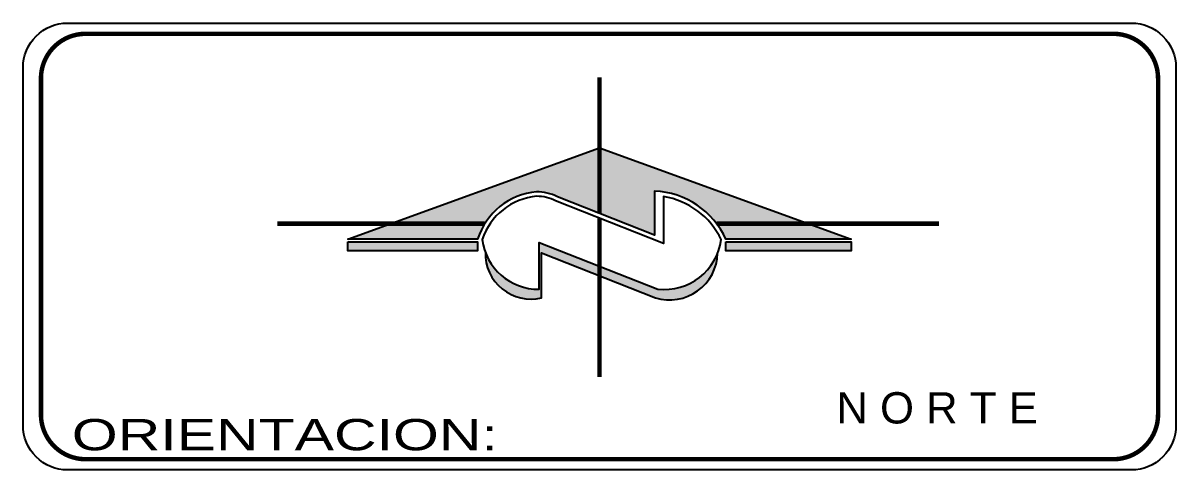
# Model space of a CAD drawing. Header units: metres. Extents: x 0 to 44, y 0 to 434.
# Drawn here: x 38.74 to 44.21, y 224.29 to 226.41 of the extents above; entities that cross this region are included whole.
import ezdxf

# ---------------------------------------------------------------- set-up
doc = ezdxf.new("R2010")
doc.units = ezdxf.units.M
doc.header["$LTSCALE"] = 0.01
doc.layers.add('Pie de plano', color=3, linetype='Continuous')
doc.styles.add('ARIAL', font='arial.ttf')

msp = doc.modelspace()

# ---------------------------------------------------------------- hatches: boundary and pattern name
at = {"layer": 'Pie de plano'}
h = msp.add_hatch(color=256, dxfattribs=at)
edge = h.paths.add_edge_path()
edge.add_line((41.4774, 225.8204), (42.6721, 225.3871))
edge.add_line((42.6721, 225.3871), (42.0779, 225.3871))
edge.add_arc((41.7218, 225.2244), 0.3914, 24.553, 87.4491)
edge.add_line((41.7393, 225.6155), (41.7393, 225.4068))
edge.add_line((41.7393, 225.4068), (41.2776, 225.5889))
edge.add_arc((41.1796, 225.3927), 0.2193, 63.4829, 90.2491)
edge.add_arc((41.2064, 225.291), 0.3222, 94.9396, 162.6123)
edge.add_arc((41.1892, 225.4201), 0.2921, 186.445, 186.4851)
edge.add_line((40.899, 225.3871), (40.2828, 225.3871))
edge.add_line((40.2828, 225.3871), (41.4774, 225.8204))
for points in [[(40.2828, 225.3744), (40.899, 225.3744), (40.899, 225.3319), (40.2828, 225.3319)], [(42.0383, 225.32, -0.338597), (41.754, 225.1502), (41.1911, 225.3722), (41.1911, 225.1492, -0.314684), (40.9355, 225.3251, 0.491654), (41.2017, 225.109), (41.2017, 225.3224), (41.7434, 225.1087, 0.494387)], [(42.0779, 225.3744), (42.6721, 225.3744), (42.6721, 225.3319), (42.0779, 225.3319)]]:
    msp.add_hatch(color=256, dxfattribs=at).paths.add_polyline_path(points)

# ---------------------------------------------------------------- linework, layer by layer
for points in [[(38.7409, 226.201, -0.414214), (38.953, 226.4131), (44.0018, 226.4131, -0.414214), (44.2139, 226.201), (44.2139, 224.504, -0.414214), (44.0018, 224.2918), (38.953, 224.2918, -0.414214), (38.7409, 224.504)], [(41.4774, 225.8204), (42.6721, 225.3871), (42.0779, 225.3871, 0.28154), (41.7393, 225.6155), (41.7393, 225.4068), (41.2776, 225.5889, 0.117324), (41.1787, 225.612, 0.30417), (40.899, 225.3873, 0.000175), (40.899, 225.3871), (40.2828, 225.3871)], [(41.1796, 225.5908, 0.299304), (40.9206, 225.3852, 0.378884), (41.1911, 225.1492), (41.1911, 225.3722), (41.754, 225.1502, 0.409328), (42.0553, 225.3852, 0.244489), (41.7817, 225.5898), (41.7817, 225.3673), (41.2689, 225.5695, 0.117374)]]:
    msp.add_lwpolyline(points, format="xyb", close=True, dxfattribs=at)
at = {"layer": 'Pie de plano', "const_width": 0.0212}
msp.add_lwpolyline([(38.8258, 224.5549), (38.8258, 226.1501, -0.414214), (39.0379, 226.3622), (43.9169, 226.3622, -0.414214), (44.1291, 226.1501), (44.1291, 224.5549, -0.414214), (43.9169, 224.3427), (39.0379, 224.3427, -0.414214)], format="xyb", close=True, dxfattribs=at)
for points in [[(41.4774, 226.1556), (41.4774, 225.5101)], [(41.4774, 225.4873), (41.4774, 224.733)], [(39.9473, 225.4607), (40.9325, 225.4607)], [(42.0339, 225.4607), (43.0894, 225.4607)]]:
    msp.add_lwpolyline(points, dxfattribs=at)
at = {"layer": 'Pie de plano'}
for points in [[(40.2828, 225.3744), (40.899, 225.3744), (40.899, 225.3319), (40.2828, 225.3319)], [(42.0779, 225.3744), (42.6721, 225.3744), (42.6721, 225.3319), (42.0779, 225.3319)]]:
    msp.add_lwpolyline(points, close=True, dxfattribs=at)
msp.add_lwpolyline([(40.9355, 225.3251, 0.491654), (41.2017, 225.109), (41.2017, 225.3224), (41.7434, 225.1087, 0.494387), (42.0383, 225.32)], format="xyb", dxfattribs=at)

# ---------------------------------------------------------------- texts
at = {"layer": 'Pie de plano', "color": 2, "style": 'ARIAL'}
msp.add_text('N O R T E', height=0.14849, dxfattribs=at).set_placement((42.6017, 224.5124))
at = {"layer": 'Pie de plano', "color": 2, "style": 'ARIAL', "width": 1.35}
msp.add_text('ORIENTACION:', height=0.148492, dxfattribs=at).set_placement((38.9724, 224.3852))

doc.saveas('drawing.dxf')
